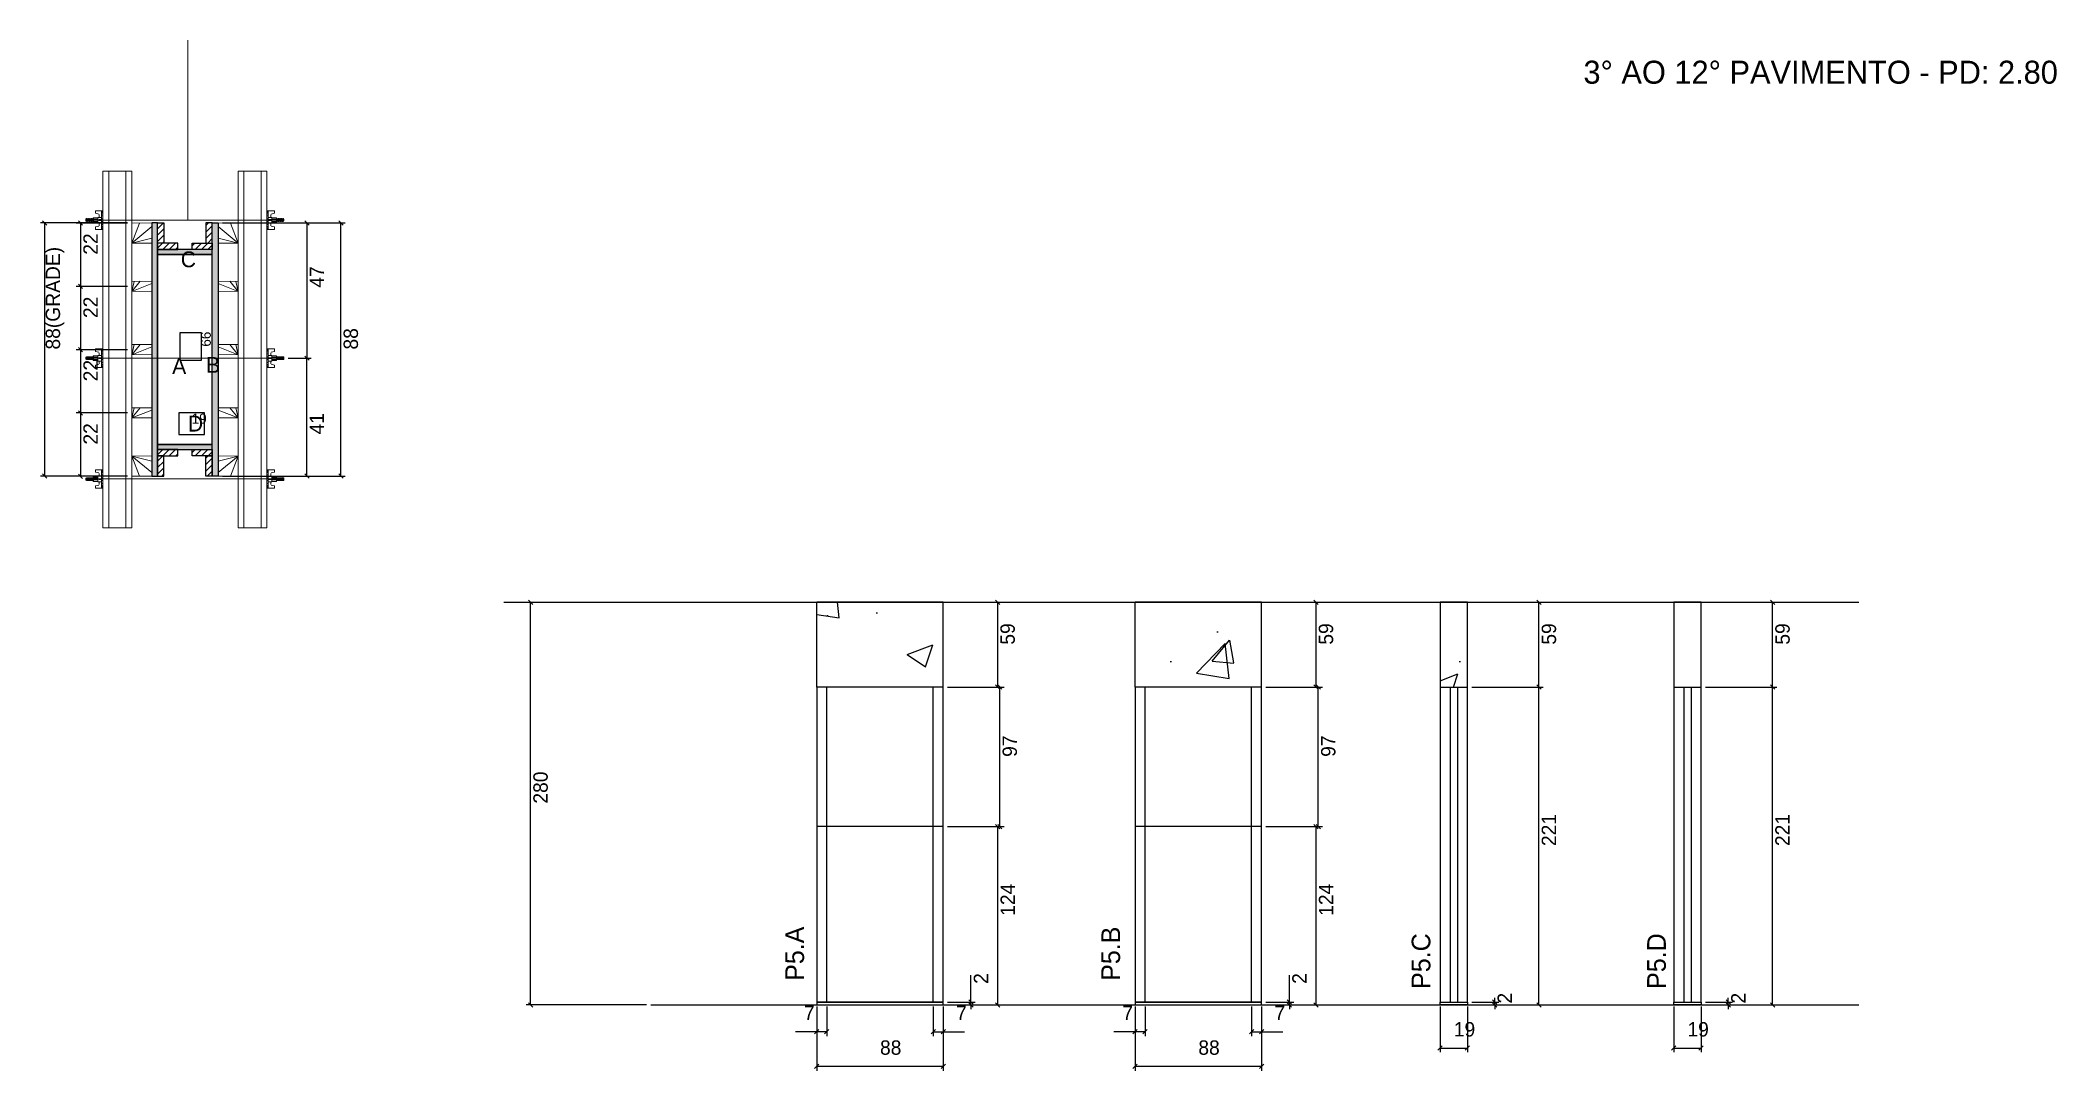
# Model space of a CAD drawing. Header units: metres. Extents: x 4288 to 5690, y 10923 to 11640.
import ezdxf

# ---------------------------------------------------------------- set-up
doc = ezdxf.new("R2010")
doc.units = ezdxf.units.M
for name, color, linetype in [('CHAPA', 7, 'Continuous'), ('COTA', 7, 'Continuous'), ('Hachura', 7, 'Continuous'), ('Madeira', 7, 'Continuous'), ('NIVEL 2° PAV.', 7, 'Continuous'), ('NOMENCLATURA', 7, 'Continuous'), ('Nível', 7, 'Continuous'), ('Painéis', 7, 'Continuous'), ('Perfil Metálico', 7, 'Continuous'), ('SARR_2.2x7', 7, 'Continuous'), ('SARRAFO', 7, 'Continuous'), ('Texto Seção', 7, 'Continuous'), ('TEXTO_GERAL', 7, 'Continuous')]:
    doc.layers.add(name, color=color, linetype=linetype)

msp = doc.modelspace()

# ---------------------------------------------------------------- hatches: boundary and pattern name
at = {"layer": 'COTA'}
h = msp.add_hatch(dxfattribs=at)
h.set_pattern_fill('AR-CONC')
h.paths.add_polyline_path([(4827.6, 11190), (4915.6, 11190), (4915.6, 11249), (4827.6, 11249), (4827.6, 11190)])
h = msp.add_hatch(dxfattribs=at)
h.set_pattern_fill('AR-CONC')
h.paths.add_polyline_path([(5048.9, 11190), (5136.9, 11190), (5136.9, 11249), (5048.9, 11249), (5048.9, 11190)])
h = msp.add_hatch(dxfattribs=at)
h.set_pattern_fill('AR-CONC')
h.paths.add_polyline_path([(5280, 11190), (5280, 11249), (5261, 11249), (5261, 11190), (5280, 11190)])
h = msp.add_hatch(dxfattribs=at)
h.set_pattern_fill('AR-CONC')
h.paths.add_polyline_path([(5442.4, 11190), (5442.4, 11249), (5423.4, 11249), (5423.4, 11190), (5442.4, 11190)])
at = {"layer": 'Hachura'}
h = msp.add_hatch(color=7, dxfattribs=at)
h.dxf.hatch_style = 1
h.paths.add_polyline_path([(4369.4, 11512.7), (4365.4, 11512.7), (4365.4, 11336.7), (4369.4, 11336.7), (4369.4, 11512.7)])
h = msp.add_hatch(dxfattribs=at)
h.set_pattern_fill('ANSI31')
h.paths.add_polyline_path([(4369.4, 11498.7), (4373.8, 11498.7), (4373.8, 11512.7), (4369.4, 11512.7), (4369.4, 11498.7)])
h = msp.add_hatch(dxfattribs=at)
h.set_pattern_fill('ANSI31')
h.paths.add_polyline_path([(4407.4, 11498.7), (4403, 11498.7), (4403, 11512.7), (4407.4, 11512.7), (4407.4, 11498.7)])
h = msp.add_hatch(color=7, dxfattribs=at)
h.dxf.hatch_style = 1
h.paths.add_polyline_path([(4407.4, 11512.7), (4411.4, 11512.7), (4411.4, 11336.7), (4407.4, 11336.7), (4407.4, 11512.7)])
h = msp.add_hatch(dxfattribs=at)
h.set_pattern_fill('ANSI31')
h.paths.add_polyline_path([(4369.4, 11494.3), (4369.4, 11498.7), (4383.4, 11498.7), (4383.4, 11494.3), (4369.4, 11494.3)])
h = msp.add_hatch(color=7, dxfattribs=at)
h.dxf.hatch_style = 1
h.paths.add_polyline_path([(4407.4, 11490.7), (4407.4, 11494.3), (4369.4, 11494.3), (4369.4, 11490.7), (4407.4, 11490.7)])
h = msp.add_hatch(color=7, dxfattribs=at)
h.dxf.hatch_style = 1
h.paths.add_polyline_path([(4407.4, 11490.7), (4407.4, 11494.3), (4369.4, 11494.3), (4369.4, 11490.7), (4407.4, 11490.7)])
h = msp.add_hatch(dxfattribs=at)
h.set_pattern_fill('ANSI31')
h.paths.add_polyline_path([(4407.4, 11494.3), (4407.4, 11498.7), (4393.4, 11498.7), (4393.4, 11494.3), (4407.4, 11494.3)])
h = msp.add_hatch(color=7, dxfattribs=at)
h.dxf.hatch_style = 1
h.paths.add_polyline_path([(4407.4, 11355.1), (4407.4, 11358.7), (4369.4, 11358.7), (4369.4, 11355.1), (4407.4, 11355.1)])
h = msp.add_hatch(color=7, dxfattribs=at)
h.dxf.hatch_style = 1
h.paths.add_polyline_path([(4407.4, 11355.1), (4407.4, 11358.7), (4369.4, 11358.7), (4369.4, 11355.1), (4407.4, 11355.1)])
h = msp.add_hatch(dxfattribs=at)
h.set_pattern_fill('ANSI31')
h.paths.add_polyline_path([(4369.4, 11350.7), (4369.4, 11355.1), (4383.4, 11355.1), (4383.4, 11350.7), (4369.4, 11350.7)])
h = msp.add_hatch(dxfattribs=at)
h.set_pattern_fill('ANSI31')
h.paths.add_polyline_path([(4407.4, 11350.7), (4407.4, 11355.1), (4393.4, 11355.1), (4393.4, 11350.7), (4407.4, 11350.7)])
h = msp.add_hatch(dxfattribs=at)
h.set_pattern_fill('ANSI31')
h.paths.add_polyline_path([(4369.4, 11350.7), (4373.8, 11350.7), (4373.8, 11336.7), (4369.4, 11336.7), (4369.4, 11350.7)])
h = msp.add_hatch(dxfattribs=at)
h.set_pattern_fill('ANSI31')
h.paths.add_polyline_path([(4407.4, 11350.7), (4403, 11350.7), (4403, 11336.7), (4407.4, 11336.7), (4407.4, 11350.7)])

# ---------------------------------------------------------------- linework, layer by layer
at = {"layer": 'CHAPA', "color": 1, "lineweight": 25}
for points in [[(4369.4, 11512.7), (4365.4, 11512.7), (4365.4, 11336.7), (4369.4, 11336.7)], [(4369.4, 11512.7), (4365.4, 11512.7), (4365.4, 11336.7), (4369.4, 11336.7)], [(4407.4, 11512.7), (4411.4, 11512.7), (4411.4, 11336.7), (4407.4, 11336.7)], [(4407.4, 11512.7), (4411.4, 11512.7), (4411.4, 11336.7), (4407.4, 11336.7)], [(4407.4, 11490.7), (4407.4, 11494.3), (4369.4, 11494.3), (4369.4, 11490.7)], [(4407.4, 11490.7), (4407.4, 11494.3), (4369.4, 11494.3), (4369.4, 11490.7)], [(4407.4, 11355.1), (4407.4, 11358.7), (4369.4, 11358.7), (4369.4, 11355.1)], [(4407.4, 11355.1), (4407.4, 11358.7), (4369.4, 11358.7), (4369.4, 11355.1)]]:
    msp.add_lwpolyline(points, close=True, dxfattribs=at)
at = {"layer": 'COTA', "color": 241, "lineweight": 25}
for p, q in [((4348.4, 11512.7), (4287.9, 11512.7)), ((4290.9, 11336.7), (4290.9, 11512.7)), ((4348.4, 11512.6), (4312.8, 11512.6)), ((4315.8, 11512.6), (4315.8, 11468.6)), ((4414.4, 11512.7), (4499.8, 11512.7)), ((4448.4, 11512.7), (4476.2, 11512.7)), ((4473.2, 11512.7), (4473.2, 11418.7)), ((4496.8, 11336.7), (4496.8, 11512.7)), ((4348.4, 11468.6), (4312.8, 11468.6)), ((4348.4, 11468.6), (4312.8, 11468.6)), ((4315.8, 11468.6), (4315.8, 11424.6)), ((4348.4, 11424.6), (4312.8, 11424.6)), ((4348.4, 11424.6), (4312.8, 11424.6)), ((4315.8, 11424.6), (4315.8, 11380.6)), ((4460.2, 11418.7), (4476.2, 11418.7)), ((4460.2, 11418.7), (4476.2, 11418.7)), ((4473.2, 11336.7), (4473.2, 11418.7)), ((4348.4, 11380.6), (4312.8, 11380.6)), ((4348.4, 11380.6), (4312.8, 11380.6)), ((4315.8, 11380.6), (4315.8, 11336.6)), ((4348.4, 11336.7), (4287.9, 11336.7)), ((4348.4, 11336.6), (4312.8, 11336.6)), ((4414.4, 11336.7), (4499.8, 11336.7)), ((4448.4, 11336.7), (4476.2, 11336.7)), ((4915.6, 11249), (4827.6, 11249)), ((4827.6, 11190), (4827.6, 11249)), ((4915.6, 11190), (4915.6, 11249)), ((5136.9, 11249), (5048.9, 11249)), ((5048.9, 11190), (5048.9, 11249)), ((5136.9, 11190), (5136.9, 11249))]:
    msp.add_line(p, q, dxfattribs=at)
at = {"layer": 'COTA', "color": 0, "lineweight": 25}
for p, q in [((4292.4, 11511.2), (4289.4, 11514.2)), ((4317.3, 11511.1), (4314.3, 11514.1)), ((4474.7, 11511.2), (4471.7, 11514.2)), ((4498.3, 11511.2), (4495.3, 11514.2)), ((4314.3, 11470.1), (4317.3, 11467.1)), ((4317.3, 11467.1), (4314.3, 11470.1)), ((4314.3, 11426.1), (4317.3, 11423.1)), ((4317.3, 11423.1), (4314.3, 11426.1)), ((4474.7, 11417.2), (4471.7, 11420.2)), ((4471.7, 11420.2), (4474.7, 11417.2)), ((4314.3, 11382.1), (4317.3, 11379.1)), ((4317.3, 11379.1), (4314.3, 11382.1)), ((4289.4, 11338.2), (4292.4, 11335.2)), ((4314.3, 11338.1), (4317.3, 11335.1)), ((4471.7, 11338.2), (4474.7, 11335.2)), ((4495.3, 11338.2), (4498.3, 11335.2)), ((4954.9, 11247.5), (4951.9, 11250.5)), ((5176.3, 11247.5), (5173.3, 11250.5)), ((5331.2, 11247.5), (5328.2, 11250.5)), ((5493.6, 11247.5), (5490.6, 11250.5)), ((4951.9, 11191.5), (4954.9, 11188.5)), ((4956.4, 11188.5), (4953.4, 11191.5)), ((5173.3, 11191.5), (5176.3, 11188.5)), ((5177.8, 11188.5), (5174.8, 11191.5)), ((5328.2, 11191.5), (5331.2, 11188.5)), ((5331.2, 11188.5), (5328.2, 11191.5)), ((5490.6, 11191.5), (5493.6, 11188.5)), ((5493.6, 11188.5), (5490.6, 11191.5)), ((4954.9, 11091.5), (4951.9, 11094.5)), ((4953.4, 11094.5), (4956.4, 11091.5)), ((5176.3, 11091.5), (5173.3, 11094.5)), ((5174.8, 11094.5), (5177.8, 11091.5)), ((4933.3, 10972.5), (4936.3, 10969.5)), ((4936.3, 10967.5), (4933.3, 10970.5)), ((4951.9, 10970.5), (4954.9, 10967.5)), ((5154.7, 10972.5), (5157.7, 10969.5)), ((5157.7, 10967.5), (5154.7, 10970.5)), ((5173.3, 10970.5), (5176.3, 10967.5)), ((5297.4, 10972.5), (5300.4, 10969.5)), ((5300.4, 10967.5), (5297.4, 10970.5)), ((5328.2, 10970.5), (5331.2, 10967.5)), ((5459.8, 10972.5), (5462.8, 10969.5)), ((5462.8, 10967.5), (5459.8, 10970.5)), ((5490.6, 10970.5), (5493.6, 10967.5)), ((4829.1, 10951.9), (4826.1, 10948.9)), ((4833.1, 10948.9), (4836.1, 10951.9)), ((4910.1, 10951.9), (4907.1, 10948.9)), ((4914.1, 10948.9), (4917.1, 10951.9)), ((5050.4, 10951.9), (5047.4, 10948.9)), ((5054.4, 10948.9), (5057.4, 10951.9)), ((5131.4, 10951.9), (5128.4, 10948.9)), ((5135.4, 10948.9), (5138.4, 10951.9)), ((5262.5, 10940.6), (5259.5, 10937.6)), ((5278.5, 10937.6), (5281.5, 10940.6)), ((5424.9, 10940.6), (5421.9, 10937.6)), ((5440.9, 10937.6), (5443.9, 10940.6)), ((4829.1, 10927.8), (4826.1, 10924.8)), ((4914.1, 10924.8), (4917.1, 10927.8)), ((5050.4, 10927.8), (5047.4, 10924.8)), ((5135.4, 10924.8), (5138.4, 10927.8))]:
    msp.add_line(p, q, dxfattribs=at)
at = {"layer": 'COTA', "color": 180, "lineweight": 25}
for p, q in [((4399.9, 11436.2), (4384.9, 11436.2)), ((4384.9, 11436.2), (4384.9, 11417.2)), ((4399.9, 11417.2), (4399.9, 11436.2)), ((4384.9, 11417.2), (4399.9, 11417.2)), ((4402.1, 11380.7), (4384.1, 11380.7)), ((4384.1, 11380.7), (4384.1, 11365.7)), ((4402.1, 11365.7), (4402.1, 11380.7)), ((4384.1, 11365.7), (4402.1, 11365.7))]:
    msp.add_line(p, q, dxfattribs=at)
at = {"layer": 'COTA', "color": 4, "lineweight": 25}
for p, q in [((4918.6, 11249), (4956.4, 11249)), ((4953.4, 11190), (4953.4, 11249)), ((5139.9, 11249), (5177.8, 11249)), ((5174.8, 11190), (5174.8, 11249)), ((5283, 11249), (5332.7, 11249)), ((5329.7, 11190), (5329.7, 11249)), ((5445.4, 11249), (5495.1, 11249)), ((5492.1, 11190), (5492.1, 11249)), ((4918.6, 11190), (4957.9, 11190)), ((4918.6, 11190), (4956.4, 11190)), ((4954.9, 11093), (4954.9, 11190)), ((5139.9, 11190), (5179.3, 11190)), ((5139.9, 11190), (5177.8, 11190)), ((5176.3, 11093), (5176.3, 11190)), ((5283, 11190), (5332.7, 11190)), ((5283, 11190), (5332.7, 11190)), ((5329.7, 10969), (5329.7, 11190)), ((5445.4, 11190), (5495.1, 11190)), ((5445.4, 11190), (5495.1, 11190)), ((5492.1, 10969), (5492.1, 11190)), ((4918.6, 11093), (4957.9, 11093)), ((4918.6, 11093), (4956.4, 11093)), ((4953.4, 10969), (4953.4, 11093)), ((5139.9, 11093), (5179.3, 11093)), ((5139.9, 11093), (5177.8, 11093)), ((5174.8, 10969), (5174.8, 11093)), ((4934.8, 10971), (4934.8, 10989.8)), ((5156.2, 10971), (5156.2, 10989.8)), ((4827.6, 10968), (4827.6, 10923.3)), ((4827.6, 10966), (4827.6, 10947.4)), ((4834.6, 10968), (4834.6, 10947.4)), ((4908.6, 10968), (4908.6, 10947.4)), ((4915.6, 10968), (4915.6, 10923.3)), ((4915.6, 10966), (4915.6, 10947.4)), ((4918.6, 10971), (4937.8, 10971)), ((4918.6, 10969), (4937.8, 10969)), ((4918.6, 10969), (4956.4, 10969)), ((4934.8, 10969), (4934.8, 10971)), ((4934.8, 10969), (4934.8, 10966)), ((5048.9, 10968), (5048.9, 10923.3)), ((5048.9, 10966), (5048.9, 10947.4)), ((5055.9, 10968), (5055.9, 10947.4)), ((5129.9, 10968), (5129.9, 10947.4)), ((5136.9, 10968), (5136.9, 10923.3)), ((5136.9, 10966), (5136.9, 10947.4)), ((5139.9, 10971), (5159.2, 10971)), ((5139.9, 10969), (5159.2, 10969)), ((5139.9, 10969), (5177.8, 10969)), ((5156.2, 10969), (5156.2, 10971)), ((5156.2, 10969), (5156.2, 10966)), ((5261, 10968), (5261, 10936.1)), ((5280, 10968), (5280, 10936.1)), ((5283, 10971), (5301.9, 10971)), ((5283, 10969), (5301.9, 10969)), ((5283, 10969), (5332.7, 10969)), ((5298.9, 10971), (5298.9, 10974)), ((5298.9, 10969), (5298.9, 10971)), ((5298.9, 10969), (5298.9, 10966)), ((5423.4, 10968), (5423.4, 10936.1)), ((5442.4, 10968), (5442.4, 10936.1)), ((5445.4, 10971), (5464.3, 10971)), ((5445.4, 10969), (5464.3, 10969)), ((5445.4, 10969), (5495.1, 10969)), ((5461.3, 10971), (5461.3, 10974)), ((5461.3, 10969), (5461.3, 10971)), ((5461.3, 10969), (5461.3, 10966)), ((4827.6, 10950.4), (4812.9, 10950.4)), ((4834.6, 10950.4), (4827.6, 10950.4)), ((4908.6, 10950.4), (4915.6, 10950.4)), ((4915.6, 10950.4), (4930.3, 10950.4)), ((5048.9, 10950.4), (5034.2, 10950.4)), ((5055.9, 10950.4), (5048.9, 10950.4)), ((5129.9, 10950.4), (5136.9, 10950.4)), ((5136.9, 10950.4), (5151.7, 10950.4)), ((5261, 10939.1), (5280, 10939.1)), ((5423.4, 10939.1), (5442.4, 10939.1)), ((4915.6, 10926.3), (4827.6, 10926.3)), ((5136.9, 10926.3), (5048.9, 10926.3))]:
    msp.add_line(p, q, dxfattribs=at)
at = {"layer": 'COTA', "color": 241, "lineweight": 25}
for points in [[(5280, 11190), (5280, 11249), (5261, 11249), (5261, 11190)], [(5442.4, 11190), (5442.4, 11249), (5423.4, 11249), (5423.4, 11190)]]:
    msp.add_lwpolyline(points, dxfattribs=at)
at = {"layer": 'Hachura', "color": 0, "lineweight": 9}
for p, q in [((4320, 11515.7), (4319.6, 11515.4)), ((4319.6, 11515.4), (4319.6, 11514.1)), ((4320, 11513.8), (4319.6, 11514.1)), ((4320.3, 11515.7), (4320, 11515.7)), ((4320, 11513.8), (4320, 11515.7)), ((4320.6, 11513.8), (4320, 11515.1)), ((4320.5, 11513.7), (4320, 11514.8)), ((4320, 11514.3), (4320.3, 11513.6)), ((4320, 11514), (4320.1, 11513.8)), ((4320.3, 11515.7), (4321.2, 11513.8)), ((4320.3, 11515.7), (4321.2, 11513.8)), ((4320.4, 11515.8), (4321.5, 11513.6)), ((4321.7, 11513.7), (4320.6, 11515.8)), ((4320.6, 11513.8), (4321.2, 11513.8)), ((4321.4, 11515.7), (4320.8, 11515.7)), ((4321.8, 11513.8), (4320.8, 11515.7)), ((4321.4, 11515.7), (4322.4, 11513.8)), ((4321.5, 11515.8), (4322.6, 11513.6)), ((4322.8, 11513.7), (4321.8, 11515.8)), ((4322.4, 11513.8), (4321.8, 11513.8)), ((4322.6, 11515.7), (4322, 11515.7)), ((4322.9, 11513.8), (4322, 11515.7)), ((4322.2, 11515.7), (4322, 11515.7)), ((4322.6, 11515.7), (4323.6, 11513.8)), ((4322.7, 11515.8), (4323.8, 11513.6)), ((4324, 11513.7), (4322.9, 11515.8)), ((4323.1, 11513.8), (4322.9, 11513.8)), ((4323.8, 11515.7), (4323.1, 11515.7)), ((4324.1, 11513.8), (4323.1, 11515.7)), ((4323.1, 11513.8), (4323.6, 11513.8)), ((4323.8, 11515.7), (4324.7, 11513.8)), ((4324.7, 11514.5), (4324.1, 11515.8)), ((4324.1, 11513.8), (4324.7, 11513.8)), ((4324.7, 11514.8), (4324.3, 11515.7)), ((4324.7, 11515.7), (4324.3, 11515.7)), ((4324.7, 11513), (4324.7, 11516.3)), ((4324.7, 11516.3), (4327.9, 11516.3)), ((4324.7, 11515.3), (4327.9, 11515.3)), ((4324.7, 11513.8), (4327.9, 11513.8)), ((4327.9, 11513), (4324.7, 11513)), ((4324.8, 11513), (4324.8, 11516.3)), ((4331.4, 11521.1), (4326.3, 11521.1)), ((4326.3, 11521.1), (4326.3, 11519.4)), ((4326.3, 11519.4), (4328.5, 11518.9)), ((4326.3, 11509.9), (4328.5, 11510.5)), ((4326.3, 11508.2), (4326.3, 11509.9)), ((4330.5, 11508.2), (4326.3, 11508.2)), ((4327.9, 11516.6), (4327.9, 11512.7)), ((4330.5, 11516.6), (4327.9, 11516.6)), ((4327.9, 11512.7), (4327.9, 11513)), ((4327.9, 11512.7), (4327.9, 11513)), ((4327.9, 11512.7), (4330.5, 11512.7)), ((4330.5, 11515), (4328.5, 11515)), ((4328.5, 11514.5), (4330.5, 11514.5)), ((4328.7, 11518.5), (4328.7, 11516.6)), ((4328.7, 11510.8), (4328.7, 11512.7)), ((4330.5, 11521.1), (4330.5, 11508.2)), ((4330.5, 11521.1), (4330.5, 11516)), ((4330.5, 11521), (4331.4, 11521)), ((4330.5, 11520.8), (4331.4, 11520.8)), ((4330.5, 11520.4), (4331.4, 11520.4)), ((4330.5, 11520), (4331.4, 11520)), ((4330.5, 11519.1), (4331.4, 11519.1)), ((4330.5, 11517.7), (4331.4, 11517.7)), ((4330.5, 11514.7), (4330.5, 11516.6)), ((4330.5, 11516), (4330.5, 11515.3)), ((4330.5, 11514.7), (4331.4, 11514.7)), ((4330.5, 11511.6), (4331.4, 11511.6)), ((4330.5, 11510.2), (4331.4, 11510.2)), ((4330.5, 11509.4), (4331.4, 11509.4)), ((4330.5, 11508.9), (4331.4, 11508.9)), ((4330.5, 11508.6), (4331.4, 11508.6)), ((4330.5, 11508.4), (4331.4, 11508.4)), ((4330.5, 11508.2), (4331.4, 11508.2)), ((4330.8, 11515.6), (4330.6, 11515.6)), ((4330.7, 11513.7), (4331.1, 11513.7)), ((4331.3, 11515.6), (4330.8, 11515.6)), ((4331.4, 11508.2), (4331.4, 11521.1)), ((4331.4, 11509.2), (4331.4, 11517)), ((4445.4, 11508.2), (4445.4, 11521.1)), ((4445.4, 11521.1), (4450.6, 11521.1)), ((4446.4, 11521), (4445.4, 11521)), ((4446.4, 11520.8), (4445.4, 11520.8)), ((4446.4, 11520.4), (4445.4, 11520.4)), ((4446.4, 11520), (4445.4, 11520)), ((4446.4, 11519.1), (4445.4, 11519.1)), ((4446.4, 11517.7), (4445.4, 11517.7)), ((4445.4, 11509.2), (4445.4, 11517)), ((4446.3, 11514.7), (4445.4, 11514.7)), ((4446.4, 11511.6), (4445.4, 11511.6)), ((4446.4, 11510.2), (4445.4, 11510.2)), ((4446.4, 11509.4), (4445.4, 11509.4)), ((4446.4, 11508.9), (4445.4, 11508.9)), ((4446.4, 11508.6), (4445.4, 11508.6)), ((4446.4, 11508.4), (4445.4, 11508.4)), ((4446.3, 11508.2), (4445.4, 11508.2)), ((4445.6, 11515.6), (4446, 11515.6)), ((4446.2, 11513.7), (4445.8, 11513.7)), ((4446, 11515.6), (4446.2, 11515.6)), ((4446.3, 11521.1), (4446.3, 11508.2)), ((4446.3, 11521.1), (4446.3, 11516)), ((4446.3, 11514.7), (4446.3, 11516.6)), ((4446.3, 11516.6), (4448.9, 11516.6)), ((4446.3, 11516), (4446.3, 11515.3)), ((4446.3, 11515), (4448.3, 11515)), ((4448.3, 11514.5), (4446.3, 11514.5)), ((4448.9, 11512.7), (4446.3, 11512.7)), ((4446.3, 11508.2), (4450.6, 11508.2)), ((4448.1, 11518.5), (4448.1, 11516.6)), ((4448.1, 11510.8), (4448.1, 11512.7)), ((4450.6, 11519.4), (4448.4, 11518.9)), ((4450.6, 11509.9), (4448.4, 11510.5)), ((4448.9, 11516.6), (4448.9, 11512.7)), ((4452.1, 11516.3), (4448.9, 11516.3)), ((4452.1, 11515.3), (4448.9, 11515.3)), ((4452.1, 11513.8), (4448.9, 11513.8)), ((4448.9, 11513), (4452.1, 11513)), ((4448.9, 11512.7), (4448.9, 11513)), ((4448.9, 11512.7), (4448.9, 11513)), ((4450.6, 11521.1), (4450.6, 11519.4)), ((4450.6, 11508.2), (4450.6, 11509.9)), ((4452.1, 11513), (4452.1, 11516.3)), ((4452.1, 11513), (4452.1, 11516.3)), ((4452.1, 11514.5), (4452.8, 11515.8)), ((4453.1, 11515.7), (4452.1, 11513.8)), ((4452.1, 11514.8), (4452.6, 11515.7)), ((4452.1, 11515.7), (4452.6, 11515.7)), ((4452.8, 11513.8), (4452.1, 11513.8)), ((4452.8, 11513.8), (4453.8, 11515.7)), ((4452.9, 11513.7), (4453.9, 11515.8)), ((4454.2, 11515.8), (4453.1, 11513.6)), ((4453.1, 11515.7), (4453.8, 11515.7)), ((4454.3, 11515.7), (4453.3, 11513.8)), ((4453.7, 11513.8), (4453.3, 11513.8)), ((4453.7, 11513.8), (4453.9, 11513.8)), ((4453.9, 11513.8), (4454.9, 11515.7)), ((4454, 11513.7), (4455.1, 11515.8)), ((4455.3, 11515.8), (4454.3, 11513.6)), ((4454.3, 11515.7), (4454.9, 11515.7)), ((4455.4, 11515.7), (4454.5, 11513.8)), ((4454.5, 11513.8), (4455.1, 11513.8)), ((4454.7, 11515.7), (4454.9, 11515.7)), ((4455.1, 11513.8), (4456.1, 11515.7)), ((4455.2, 11513.7), (4456.3, 11515.8)), ((4456.5, 11515.8), (4455.4, 11513.6)), ((4455.4, 11515.7), (4456.1, 11515.7)), ((4456.6, 11515.7), (4455.6, 11513.8)), ((4456.6, 11515.7), (4455.6, 11513.8)), ((4456.3, 11513.8), (4455.6, 11513.8)), ((4456.3, 11513.8), (4456.9, 11515.1)), ((4456.3, 11513.7), (4456.9, 11514.8)), ((4456.6, 11515.7), (4456.9, 11515.7)), ((4456.9, 11514.3), (4456.6, 11513.6)), ((4456.9, 11514), (4456.8, 11513.8)), ((4456.9, 11515.7), (4457.2, 11515.4)), ((4456.9, 11513.8), (4456.9, 11515.7)), ((4456.9, 11513.8), (4457.2, 11514.1)), ((4457.2, 11515.4), (4457.2, 11514.1)), ((4331.4, 11425.1), (4326.3, 11425.1)), ((4326.3, 11425.1), (4326.3, 11423.4)), ((4330.5, 11425.1), (4330.5, 11412.2)), ((4330.5, 11425.1), (4330.5, 11420)), ((4330.5, 11425), (4331.4, 11425)), ((4330.5, 11424.8), (4331.4, 11424.8)), ((4330.5, 11424.4), (4331.4, 11424.4)), ((4331.4, 11412.2), (4331.4, 11425.1)), ((4445.4, 11412.2), (4445.4, 11425.1)), ((4445.4, 11425.1), (4450.6, 11425.1)), ((4446.4, 11425), (4445.4, 11425)), ((4446.4, 11424.8), (4445.4, 11424.8)), ((4446.4, 11424.4), (4445.4, 11424.4)), ((4446.3, 11425.1), (4446.3, 11412.2)), ((4446.3, 11425.1), (4446.3, 11420)), ((4450.6, 11425.1), (4450.6, 11423.4)), ((4320, 11419.7), (4319.6, 11419.4)), ((4319.6, 11419.4), (4319.6, 11418.1)), ((4320, 11417.8), (4319.6, 11418.1)), ((4320.3, 11419.7), (4320, 11419.7)), ((4320, 11417.8), (4320, 11419.7)), ((4320.6, 11417.8), (4320, 11419.1)), ((4320.5, 11417.7), (4320, 11418.8)), ((4320, 11418.3), (4320.3, 11417.6)), ((4320, 11418), (4320.1, 11417.8)), ((4320.3, 11419.7), (4321.2, 11417.8)), ((4320.3, 11419.7), (4321.2, 11417.8)), ((4320.4, 11419.8), (4321.5, 11417.6)), ((4321.7, 11417.7), (4320.6, 11419.8)), ((4320.6, 11417.8), (4321.2, 11417.8)), ((4321.4, 11419.7), (4320.8, 11419.7)), ((4321.8, 11417.8), (4320.8, 11419.7)), ((4321.4, 11419.7), (4322.4, 11417.8)), ((4321.5, 11419.8), (4322.6, 11417.6)), ((4322.8, 11417.7), (4321.8, 11419.8)), ((4322.4, 11417.8), (4321.8, 11417.8)), ((4322.6, 11419.7), (4322, 11419.7)), ((4322.9, 11417.8), (4322, 11419.7)), ((4322.2, 11419.7), (4322, 11419.7)), ((4322.6, 11419.7), (4323.6, 11417.8)), ((4322.7, 11419.8), (4323.8, 11417.6)), ((4324, 11417.7), (4322.9, 11419.8)), ((4323.1, 11417.8), (4322.9, 11417.8)), ((4323.8, 11419.7), (4323.1, 11419.7)), ((4324.1, 11417.8), (4323.1, 11419.7)), ((4323.1, 11417.8), (4323.6, 11417.8)), ((4323.8, 11419.7), (4324.7, 11417.8)), ((4324.7, 11418.5), (4324.1, 11419.8)), ((4324.1, 11417.8), (4324.7, 11417.8)), ((4324.7, 11418.8), (4324.3, 11419.7)), ((4324.7, 11419.7), (4324.3, 11419.7)), ((4324.7, 11417), (4324.7, 11420.3)), ((4324.7, 11420.3), (4327.9, 11420.3)), ((4324.7, 11419.3), (4327.9, 11419.3)), ((4324.7, 11417.8), (4327.9, 11417.8)), ((4327.9, 11417), (4324.7, 11417)), ((4324.8, 11417), (4324.8, 11420.3)), ((4326.3, 11423.4), (4328.5, 11422.9)), ((4326.3, 11413.9), (4328.5, 11414.5)), ((4326.3, 11412.2), (4326.3, 11413.9)), ((4330.5, 11412.2), (4326.3, 11412.2)), ((4327.9, 11420.6), (4327.9, 11416.7)), ((4330.5, 11420.6), (4327.9, 11420.6)), ((4327.9, 11416.7), (4327.9, 11417)), ((4327.9, 11416.7), (4327.9, 11417)), ((4327.9, 11416.7), (4330.5, 11416.7)), ((4330.5, 11419), (4328.5, 11419)), ((4328.5, 11418.5), (4330.5, 11418.5)), ((4328.7, 11422.5), (4328.7, 11420.6)), ((4328.7, 11414.8), (4328.7, 11416.7)), ((4330.5, 11424), (4331.4, 11424)), ((4330.5, 11423.1), (4331.4, 11423.1)), ((4330.5, 11421.7), (4331.4, 11421.7)), ((4330.5, 11418.7), (4330.5, 11420.6)), ((4330.5, 11420), (4330.5, 11419.3)), ((4330.5, 11418.7), (4331.4, 11418.7)), ((4330.5, 11415.6), (4331.4, 11415.6)), ((4330.5, 11414.2), (4331.4, 11414.2)), ((4330.5, 11413.4), (4331.4, 11413.4)), ((4330.5, 11412.9), (4331.4, 11412.9)), ((4330.5, 11412.6), (4331.4, 11412.6)), ((4330.5, 11412.4), (4331.4, 11412.4)), ((4330.5, 11412.2), (4331.4, 11412.2)), ((4330.8, 11419.6), (4330.6, 11419.6)), ((4330.7, 11417.7), (4331.1, 11417.7)), ((4331.3, 11419.6), (4330.8, 11419.6)), ((4331.4, 11413.2), (4331.4, 11421)), ((4446.4, 11424), (4445.4, 11424)), ((4446.4, 11423.1), (4445.4, 11423.1)), ((4446.4, 11421.7), (4445.4, 11421.7)), ((4445.4, 11413.2), (4445.4, 11421)), ((4446.3, 11418.7), (4445.4, 11418.7)), ((4446.4, 11415.6), (4445.4, 11415.6)), ((4446.4, 11414.2), (4445.4, 11414.2)), ((4446.4, 11413.4), (4445.4, 11413.4)), ((4446.4, 11412.9), (4445.4, 11412.9)), ((4446.4, 11412.6), (4445.4, 11412.6)), ((4446.4, 11412.4), (4445.4, 11412.4)), ((4446.3, 11412.2), (4445.4, 11412.2)), ((4445.6, 11419.6), (4446, 11419.6)), ((4446.2, 11417.7), (4445.8, 11417.7)), ((4446, 11419.6), (4446.2, 11419.6)), ((4446.3, 11418.7), (4446.3, 11420.6)), ((4446.3, 11420.6), (4448.9, 11420.6)), ((4446.3, 11420), (4446.3, 11419.3)), ((4446.3, 11419), (4448.3, 11419)), ((4448.3, 11418.5), (4446.3, 11418.5)), ((4448.9, 11416.7), (4446.3, 11416.7)), ((4446.3, 11412.2), (4450.6, 11412.2)), ((4448.1, 11422.5), (4448.1, 11420.6)), ((4448.1, 11414.8), (4448.1, 11416.7)), ((4450.6, 11423.4), (4448.4, 11422.9)), ((4450.6, 11413.9), (4448.4, 11414.5)), ((4448.9, 11420.6), (4448.9, 11416.7)), ((4452.1, 11420.3), (4448.9, 11420.3)), ((4452.1, 11419.3), (4448.9, 11419.3)), ((4452.1, 11417.8), (4448.9, 11417.8)), ((4448.9, 11417), (4452.1, 11417)), ((4448.9, 11416.7), (4448.9, 11417)), ((4448.9, 11416.7), (4448.9, 11417)), ((4450.6, 11412.2), (4450.6, 11413.9)), ((4452.1, 11417), (4452.1, 11420.3)), ((4452.1, 11417), (4452.1, 11420.3)), ((4452.1, 11418.5), (4452.8, 11419.8)), ((4453.1, 11419.7), (4452.1, 11417.8)), ((4452.1, 11418.8), (4452.6, 11419.7)), ((4452.1, 11419.7), (4452.6, 11419.7)), ((4452.8, 11417.8), (4452.1, 11417.8)), ((4452.8, 11417.8), (4453.8, 11419.7)), ((4452.9, 11417.7), (4453.9, 11419.8)), ((4454.2, 11419.8), (4453.1, 11417.6)), ((4453.1, 11419.7), (4453.8, 11419.7)), ((4454.3, 11419.7), (4453.3, 11417.8)), ((4453.7, 11417.8), (4453.3, 11417.8)), ((4453.7, 11417.8), (4453.9, 11417.8)), ((4453.9, 11417.8), (4454.9, 11419.7)), ((4454, 11417.7), (4455.1, 11419.8)), ((4455.3, 11419.8), (4454.3, 11417.6)), ((4454.3, 11419.7), (4454.9, 11419.7)), ((4455.4, 11419.7), (4454.5, 11417.8)), ((4454.5, 11417.8), (4455.1, 11417.8)), ((4454.7, 11419.7), (4454.9, 11419.7)), ((4455.1, 11417.8), (4456.1, 11419.7)), ((4455.2, 11417.7), (4456.3, 11419.8)), ((4456.5, 11419.8), (4455.4, 11417.6)), ((4455.4, 11419.7), (4456.1, 11419.7)), ((4456.6, 11419.7), (4455.6, 11417.8)), ((4456.6, 11419.7), (4455.6, 11417.8)), ((4456.3, 11417.8), (4455.6, 11417.8)), ((4456.3, 11417.8), (4456.9, 11419.1)), ((4456.3, 11417.7), (4456.9, 11418.8)), ((4456.6, 11419.7), (4456.9, 11419.7)), ((4456.9, 11418.3), (4456.6, 11417.6)), ((4456.9, 11418), (4456.8, 11417.8)), ((4456.9, 11419.7), (4457.2, 11419.4)), ((4456.9, 11417.8), (4456.9, 11419.7)), ((4456.9, 11417.8), (4457.2, 11418.1)), ((4457.2, 11419.4), (4457.2, 11418.1)), ((4330.5, 11341.1), (4326.3, 11341.1)), ((4326.3, 11341.1), (4326.3, 11339.4)), ((4330.5, 11328.2), (4330.5, 11341.1)), ((4330.5, 11341.1), (4331.4, 11341.1)), ((4330.5, 11341), (4331.4, 11341)), ((4330.5, 11340.8), (4331.4, 11340.8)), ((4330.5, 11340.4), (4331.4, 11340.4)), ((4330.5, 11340), (4331.4, 11340)), ((4331.4, 11341.1), (4331.4, 11328.2)), ((4331.4, 11340.2), (4331.4, 11332.3)), ((4445.4, 11341.1), (4445.4, 11328.2)), ((4446.3, 11341.1), (4445.4, 11341.1)), ((4446.4, 11341), (4445.4, 11341)), ((4446.4, 11340.8), (4445.4, 11340.8)), ((4446.4, 11340.4), (4445.4, 11340.4)), ((4445.4, 11340.2), (4445.4, 11332.3)), ((4446.4, 11340), (4445.4, 11340)), ((4446.3, 11328.2), (4446.3, 11341.1)), ((4446.3, 11341.1), (4450.6, 11341.1)), ((4450.6, 11341.1), (4450.6, 11339.4)), ((4320, 11335.6), (4319.6, 11335.2)), ((4319.6, 11333.9), (4319.6, 11335.2)), ((4320, 11333.6), (4319.6, 11333.9)), ((4320, 11335), (4320.3, 11335.7)), ((4320.5, 11335.7), (4320, 11334.5)), ((4320, 11335.3), (4320.1, 11335.6)), ((4320.6, 11335.6), (4320, 11334.3)), ((4320, 11335.6), (4320, 11333.6)), ((4320.3, 11333.6), (4320, 11333.6)), ((4320.3, 11333.6), (4321.2, 11335.6)), ((4320.3, 11333.6), (4321.2, 11335.6)), ((4320.4, 11333.6), (4321.5, 11335.7)), ((4321.7, 11335.7), (4320.6, 11333.5)), ((4320.6, 11335.6), (4321.2, 11335.6)), ((4321.8, 11335.6), (4320.8, 11333.6)), ((4321.4, 11333.6), (4320.8, 11333.6)), ((4321.4, 11333.6), (4322.4, 11335.6)), ((4321.5, 11333.6), (4322.6, 11335.7)), ((4322.8, 11335.7), (4321.8, 11333.5)), ((4322.4, 11335.6), (4321.8, 11335.6)), ((4322.9, 11335.6), (4322, 11333.6)), ((4322.6, 11333.6), (4322, 11333.6)), ((4322.2, 11333.6), (4322, 11333.6)), ((4322.6, 11333.6), (4323.6, 11335.6)), ((4322.7, 11333.6), (4323.8, 11335.7)), ((4324, 11335.7), (4322.9, 11333.5)), ((4323.1, 11335.6), (4322.9, 11335.6)), ((4323.1, 11335.6), (4323.6, 11335.6)), ((4324.1, 11335.6), (4323.1, 11333.6)), ((4323.8, 11333.6), (4323.1, 11333.6)), ((4323.8, 11333.6), (4324.7, 11335.6)), ((4324.1, 11335.6), (4324.7, 11335.6)), ((4324.7, 11334.8), (4324.1, 11333.5)), ((4324.7, 11334.5), (4324.3, 11333.6)), ((4324.7, 11333.6), (4324.3, 11333.6)), ((4324.7, 11336.3), (4324.7, 11333)), ((4327.9, 11336.3), (4324.7, 11336.3)), ((4324.7, 11335.6), (4327.9, 11335.6)), ((4324.7, 11334), (4327.9, 11334)), ((4324.7, 11333), (4327.9, 11333)), ((4324.8, 11336.3), (4324.8, 11333)), ((4326.3, 11339.4), (4328.5, 11338.9)), ((4326.3, 11329.9), (4328.5, 11330.5)), ((4326.3, 11328.2), (4326.3, 11329.9)), ((4331.4, 11328.2), (4326.3, 11328.2)), ((4327.9, 11332.7), (4327.9, 11336.6)), ((4327.9, 11336.6), (4330.5, 11336.6)), ((4327.9, 11336.6), (4327.9, 11336.3)), ((4327.9, 11336.6), (4327.9, 11336.3)), ((4330.5, 11332.7), (4327.9, 11332.7)), ((4328.5, 11334.9), (4330.5, 11334.9)), ((4330.5, 11334.3), (4328.5, 11334.3)), ((4328.7, 11338.5), (4328.7, 11336.6)), ((4328.7, 11330.8), (4328.7, 11332.7)), ((4330.5, 11339.1), (4331.4, 11339.1)), ((4330.5, 11337.7), (4331.4, 11337.7)), ((4330.5, 11334.7), (4330.5, 11332.7)), ((4330.5, 11334.7), (4331.4, 11334.7)), ((4330.5, 11333.4), (4330.5, 11334)), ((4330.5, 11328.2), (4330.5, 11333.4)), ((4330.5, 11331.6), (4331.4, 11331.6)), ((4330.5, 11330.2), (4331.4, 11330.2)), ((4330.5, 11329.4), (4331.4, 11329.4)), ((4330.5, 11328.9), (4331.4, 11328.9)), ((4330.5, 11328.6), (4331.4, 11328.6)), ((4330.5, 11328.4), (4331.4, 11328.4)), ((4330.8, 11333.7), (4330.6, 11333.7)), ((4330.7, 11335.6), (4331.1, 11335.6)), ((4331.3, 11333.7), (4330.8, 11333.7)), ((4446.4, 11339.1), (4445.4, 11339.1)), ((4446.4, 11337.7), (4445.4, 11337.7)), ((4446.3, 11334.7), (4445.4, 11334.7)), ((4446.4, 11331.6), (4445.4, 11331.6)), ((4446.4, 11330.2), (4445.4, 11330.2)), ((4446.4, 11329.4), (4445.4, 11329.4)), ((4446.4, 11328.9), (4445.4, 11328.9)), ((4446.4, 11328.6), (4445.4, 11328.6)), ((4446.4, 11328.4), (4445.4, 11328.4)), ((4445.4, 11328.2), (4450.6, 11328.2)), ((4445.6, 11333.7), (4446, 11333.7)), ((4446.2, 11335.6), (4445.8, 11335.6)), ((4446, 11333.7), (4446.2, 11333.7)), ((4448.9, 11336.6), (4446.3, 11336.6)), ((4448.3, 11334.9), (4446.3, 11334.9)), ((4446.3, 11334.7), (4446.3, 11332.7)), ((4446.3, 11334.3), (4448.3, 11334.3)), ((4446.3, 11333.4), (4446.3, 11334)), ((4446.3, 11328.2), (4446.3, 11333.4)), ((4446.3, 11332.7), (4448.9, 11332.7)), ((4448.1, 11338.5), (4448.1, 11336.6)), ((4448.1, 11330.8), (4448.1, 11332.7)), ((4450.6, 11339.4), (4448.4, 11338.9)), ((4450.6, 11329.9), (4448.4, 11330.5)), ((4448.9, 11332.7), (4448.9, 11336.6)), ((4448.9, 11336.6), (4448.9, 11336.3)), ((4448.9, 11336.6), (4448.9, 11336.3)), ((4448.9, 11336.3), (4452.1, 11336.3)), ((4452.1, 11335.6), (4448.9, 11335.6)), ((4452.1, 11334), (4448.9, 11334)), ((4452.1, 11333), (4448.9, 11333)), ((4450.6, 11328.2), (4450.6, 11329.9)), ((4452.1, 11336.3), (4452.1, 11333)), ((4452.1, 11336.3), (4452.1, 11333)), ((4452.8, 11335.6), (4452.1, 11335.6)), ((4453.1, 11333.6), (4452.1, 11335.6)), ((4452.1, 11334.8), (4452.8, 11333.5)), ((4452.1, 11334.5), (4452.6, 11333.6)), ((4452.1, 11333.6), (4452.6, 11333.6)), ((4452.8, 11335.6), (4453.8, 11333.6)), ((4452.9, 11335.7), (4453.9, 11333.5)), ((4454.2, 11333.6), (4453.1, 11335.7)), ((4453.1, 11333.6), (4453.8, 11333.6)), ((4453.7, 11335.6), (4453.3, 11335.6)), ((4454.3, 11333.6), (4453.3, 11335.6)), ((4453.7, 11335.6), (4453.9, 11335.6)), ((4453.9, 11335.6), (4454.9, 11333.6)), ((4454, 11335.7), (4455.1, 11333.5)), ((4455.3, 11333.6), (4454.3, 11335.7)), ((4454.3, 11333.6), (4454.9, 11333.6)), ((4454.5, 11335.6), (4455.1, 11335.6)), ((4455.4, 11333.6), (4454.5, 11335.6)), ((4454.7, 11333.6), (4454.9, 11333.6)), ((4455.1, 11335.6), (4456.1, 11333.6)), ((4455.2, 11335.7), (4456.3, 11333.5)), ((4456.5, 11333.6), (4455.4, 11335.7)), ((4455.4, 11333.6), (4456.1, 11333.6)), ((4456.6, 11333.6), (4455.6, 11335.6)), ((4456.3, 11335.6), (4455.6, 11335.6)), ((4456.6, 11333.6), (4455.6, 11335.6)), ((4456.3, 11335.7), (4456.9, 11334.5)), ((4456.3, 11335.6), (4456.9, 11334.3)), ((4456.9, 11335), (4456.6, 11335.7)), ((4456.6, 11333.6), (4456.9, 11333.6)), ((4456.9, 11335.3), (4456.8, 11335.6)), ((4456.9, 11335.6), (4457.2, 11335.2)), ((4456.9, 11335.6), (4456.9, 11333.6)), ((4456.9, 11333.6), (4457.2, 11333.9)), ((4457.2, 11333.9), (4457.2, 11335.2))]:
    msp.add_line(p, q, dxfattribs=at)
at = {"layer": 'Hachura', "color": 251, "lineweight": 9}
for p, q in [((4456.2, 11514.7), (4324.4, 11514.7)), ((4456.2, 11418.7), (4324.4, 11418.7)), ((4456.2, 11334.7), (4324.4, 11334.7))]:
    msp.add_line(p, q, dxfattribs=at)
at = {"layer": 'Madeira', "color": 126, "lineweight": 18}
for p, q in [((4351.4, 11498.6), (4356.8, 11512.6)), ((4351.4, 11498.6), (4365.4, 11510.2)), ((4425.4, 11498.6), (4411.4, 11510.2)), ((4425.4, 11498.6), (4420, 11512.6)), ((4351.4, 11498.6), (4365.4, 11502.1)), ((4425.4, 11498.6), (4411.4, 11502.1)), ((4351.4, 11465.1), (4357.2, 11472.2)), ((4351.4, 11465.1), (4353.2, 11472.1)), ((4351.4, 11465.1), (4365.4, 11470.6)), ((4425.4, 11465.1), (4411.4, 11470.6)), ((4425.4, 11465.1), (4419.7, 11472.2)), ((4425.4, 11465.1), (4423.7, 11472.1)), ((4351.4, 11421.1), (4357.2, 11428.2)), ((4351.4, 11421.1), (4353.2, 11428.1)), ((4351.4, 11421.1), (4365.4, 11426.6)), ((4425.4, 11421.1), (4411.4, 11426.6)), ((4425.4, 11421.1), (4419.7, 11428.2)), ((4425.4, 11421.1), (4423.7, 11428.1)), ((4351.4, 11377.1), (4357.2, 11384.2)), ((4351.4, 11377.1), (4353.2, 11384.1)), ((4351.4, 11377.1), (4365.4, 11382.6)), ((4425.4, 11377.1), (4411.4, 11382.6)), ((4425.4, 11377.1), (4419.7, 11384.2)), ((4425.4, 11377.1), (4423.7, 11384.1)), ((4351.4, 11350.6), (4365.4, 11339.1)), ((4351.4, 11350.6), (4365.4, 11347.2)), ((4351.4, 11350.6), (4356.9, 11336.7)), ((4425.4, 11350.6), (4411.4, 11339.1)), ((4425.4, 11350.6), (4411.4, 11347.2)), ((4425.4, 11350.6), (4420, 11336.7))]:
    msp.add_line(p, q, dxfattribs=at)
for points in [[(4351.4, 11336.6), (4365.4, 11336.7), (4365.4, 11512.7), (4351.4, 11512.6)], [(4351.4, 11498.6), (4365.4, 11498.7), (4365.4, 11512.7), (4351.4, 11512.6)], [(4425.4, 11336.6), (4411.4, 11336.7), (4411.4, 11512.7), (4425.4, 11512.6)], [(4425.4, 11498.6), (4411.4, 11498.7), (4411.4, 11512.7), (4425.4, 11512.6)], [(4351.4, 11465.1), (4351.4, 11472.1), (4365.4, 11472.2), (4365.4, 11465.2)], [(4425.4, 11465.1), (4425.4, 11472.1), (4411.4, 11472.2), (4411.4, 11465.2)], [(4351.4, 11421.1), (4351.4, 11428.1), (4365.4, 11428.2), (4365.4, 11421.2)], [(4425.4, 11421.1), (4425.4, 11428.1), (4411.4, 11428.2), (4411.4, 11421.2)], [(4351.4, 11377.1), (4351.4, 11384.1), (4365.4, 11384.2), (4365.4, 11377.2)], [(4425.4, 11377.1), (4425.4, 11384.1), (4411.4, 11384.2), (4411.4, 11377.2)], [(4351.4, 11350.6), (4365.4, 11350.7), (4365.4, 11336.7), (4351.4, 11336.6)], [(4425.4, 11350.6), (4411.4, 11350.7), (4411.4, 11336.7), (4425.4, 11336.6)]]:
    msp.add_lwpolyline(points, close=True, dxfattribs=at)
at = {"layer": 'NIVEL 2° PAV.', "color": 4, "lineweight": 25}
for p, q in [((4625.6, 11249), (4631.7, 11249)), ((4628.7, 10969), (4628.7, 11249)), ((4709.3, 10969), (4625.7, 10969))]:
    msp.add_line(p, q, dxfattribs=at)
at = {"layer": 'NIVEL 2° PAV.', "color": 0, "lineweight": 25}
for p, q in [((4630.2, 11247.5), (4627.2, 11250.5)), ((4627.2, 10970.5), (4630.2, 10967.5))]:
    msp.add_line(p, q, dxfattribs=at)
at = {"layer": 'Nível', "color": 4, "lineweight": 25}
for p, q in [((4610.1, 11249), (5552.1, 11249)), ((4712.3, 10969), (5552.1, 10969))]:
    msp.add_line(p, q, dxfattribs=at)
at = {"layer": 'Painéis', "color": 200, "lineweight": 25}
for p, q in [((4827.6, 11190), (4827.6, 10969)), ((4915.6, 11190), (4827.6, 11190)), ((4915.6, 11190), (4827.6, 11190)), ((4915.6, 10971), (4915.6, 11190)), ((5048.9, 11190), (5048.9, 10969)), ((5136.9, 11190), (5048.9, 11190)), ((5136.9, 11190), (5048.9, 11190)), ((5136.9, 10971), (5136.9, 11190)), ((5261, 11190), (5261, 10971)), ((5261, 11190), (5280, 11190)), ((5280, 10971), (5280, 11190)), ((5423.4, 11190), (5423.4, 10971)), ((5423.4, 11190), (5442.4, 11190)), ((5442.4, 10971), (5442.4, 11190)), ((4915.6, 11093), (4827.6, 11093)), ((5136.9, 11093), (5048.9, 11093)), ((4827.6, 10971), (4915.6, 10971)), ((5048.9, 10971), (5136.9, 10971)), ((5261, 10971), (5280, 10971)), ((5423.4, 10971), (5442.4, 10971))]:
    msp.add_line(p, q, dxfattribs=at)
for points in [[(4369.4, 11358.7), (4407.4, 11358.7), (4407.4, 11490.7), (4369.4, 11490.7)], [(4915.6, 10971), (4827.6, 10971), (4827.6, 10969), (4915.6, 10969)], [(5136.9, 10971), (5048.9, 10971), (5048.9, 10969), (5136.9, 10969)], [(5261, 10971), (5280, 10971), (5280, 10969), (5261, 10969)], [(5423.4, 10971), (5442.4, 10971), (5442.4, 10969), (5423.4, 10969)]]:
    msp.add_lwpolyline(points, close=True, dxfattribs=at)
at = {"layer": 'Perfil Metálico', "color": 224, "lineweight": 18}
for points in [[(4331.4, 11548.7), (4351.4, 11548.7), (4351.4, 11300.7), (4331.4, 11300.7)], [(4347.4, 11300.7), (4335.4, 11300.7), (4335.4, 11548.7), (4347.4, 11548.7)], [(4445.4, 11548.7), (4425.4, 11548.7), (4425.4, 11300.7), (4445.4, 11300.7)], [(4429.4, 11300.7), (4441.4, 11300.7), (4441.4, 11548.7), (4429.4, 11548.7)]]:
    msp.add_lwpolyline(points, close=True, dxfattribs=at)
at = {"layer": 'SARR_2.2x7', "color": 40, "lineweight": 25}
for p, q in [((4834.6, 11093), (4834.6, 11190)), ((4908.6, 11093), (4908.6, 11190)), ((5055.9, 11093), (5055.9, 11190)), ((5129.9, 11093), (5129.9, 11190)), ((5268, 11190), (5268, 10971)), ((5273, 11190), (5273, 10971)), ((5430.4, 11190), (5430.4, 10971)), ((5435.4, 11190), (5435.4, 10971)), ((4834.6, 10971), (4834.6, 11093)), ((4908.6, 10971), (4908.6, 11093)), ((5055.9, 10971), (5055.9, 11093)), ((5129.9, 10971), (5129.9, 11093))]:
    msp.add_line(p, q, dxfattribs=at)
at = {"layer": 'SARRAFO', "color": 251, "lineweight": 25}
for points in [[(4373.8, 11512.7), (4373.8, 11498.7), (4369.4, 11498.7), (4369.4, 11512.7)], [(4403, 11512.7), (4403, 11498.7), (4407.4, 11498.7), (4407.4, 11512.7)], [(4383.4, 11498.7), (4369.4, 11498.7), (4369.4, 11494.3), (4383.4, 11494.3)], [(4393.4, 11498.7), (4407.4, 11498.7), (4407.4, 11494.3), (4393.4, 11494.3)], [(4383.4, 11355.1), (4369.4, 11355.1), (4369.4, 11350.7), (4383.4, 11350.7)], [(4393.4, 11355.1), (4407.4, 11355.1), (4407.4, 11350.7), (4393.4, 11350.7)], [(4373.8, 11336.7), (4373.8, 11350.7), (4369.4, 11350.7), (4369.4, 11336.7)], [(4403, 11336.7), (4403, 11350.7), (4407.4, 11350.7), (4407.4, 11336.7)]]:
    msp.add_lwpolyline(points, close=True, dxfattribs=at)
at = {"layer": 'Texto Seção', "color": 252, "lineweight": 15}
msp.add_line((4390.3, 11514.7), (4390.3, 11639.7), dxfattribs=at)

# ---------------------------------------------------------------- texts
at = {"layer": 'COTA', "color": 241, "lineweight": 25}
for s, p in [('88(GRADE)', (4301.6, 11424.7)), ('22', (4327.8, 11490.6)), ('47', (4485.1, 11467.7)), ('22', (4327.8, 11446.6)), ('88', (4508.7, 11424.7)), ('22', (4327.8, 11402.6)), ('22', (4327.8, 11358.6)), ('41', (4485.1, 11365.7))]:
    msp.add_text(s, height=10, rotation=90, dxfattribs=at).set_placement(p)
at = {"layer": 'COTA', "color": 1, "lineweight": 25}
msp.add_text('66', height=7, rotation=90, dxfattribs=at).set_placement((4406.4, 11426.7))
msp.add_text('19', height=7, dxfattribs=at).set_placement((4393.1, 11373.2))
at = {"layer": 'COTA', "color": 240, "lineweight": 25}
for s, p in [('59', (4965.3, 11219.5)), ('59', (5186.6, 11219.5)), ('59', (5341.6, 11219.5)), ('59', (5504, 11219.5)), ('97', (4966.8, 11141.5)), ('97', (5188.2, 11141.5)), ('221', (5341.6, 11079.5)), ('221', (5504, 11079.5)), ('124', (4965.4, 11031)), ('124', (5186.7, 11031)), ('2', (4946.8, 10983.7)), ('2', (5168.2, 10983.7)), ('2', (5310.9, 10970)), ('2', (5473.3, 10970))]:
    msp.add_text(s, height=10, rotation=90, dxfattribs=at).set_placement(p)
for s, p in [('7', (4818.7, 10958.5)), ('7', (4924.5, 10958.5)), ('7', (5040.1, 10958.5)), ('7', (5145.8, 10958.5)), ('19', (5270.5, 10947.1)), ('19', (5432.9, 10947.1)), ('88', (4871.6, 10934.4)), ('88', (5092.9, 10934.4))]:
    msp.add_text(s, height=10, dxfattribs=at).set_placement(p)
at = {"layer": 'NIVEL 2° PAV.', "color": 240, "lineweight": 25}
msp.add_text('280', height=10, rotation=90, dxfattribs=at).set_placement((4640.6, 11109))
at = {"layer": 'NOMENCLATURA', "color": 2, "lineweight": 25}
msp.add_text('3° AO 12° PAVIMENTO - PD: 2.80', height=16, dxfattribs=at).set_placement((5360.6, 11609.5))
at = {"layer": 'Texto Seção', "color": 7, "lineweight": 15}
for s, p in [('P5.A', (4818.8, 10985.8)), ('P5.B', (5038.5, 10985.8)), ('P5.C', (5254.2, 10980.2)), ('P5.D', (5417.9, 10980.2))]:
    msp.add_text(s, height=13, rotation=90, dxfattribs=at).set_placement(p)
at = {"layer": 'TEXTO_GERAL', "color": 7, "lineweight": 25}
for s, p in [('C', (4385.5, 11481.9)), ('A', (4379.5, 11407.7)), ('B', (4403.1, 11408.5)), ('D', (4390.4, 11367.7))]:
    msp.add_text(s, height=11, dxfattribs=at).set_placement(p)

doc.saveas('drawing.dxf')
